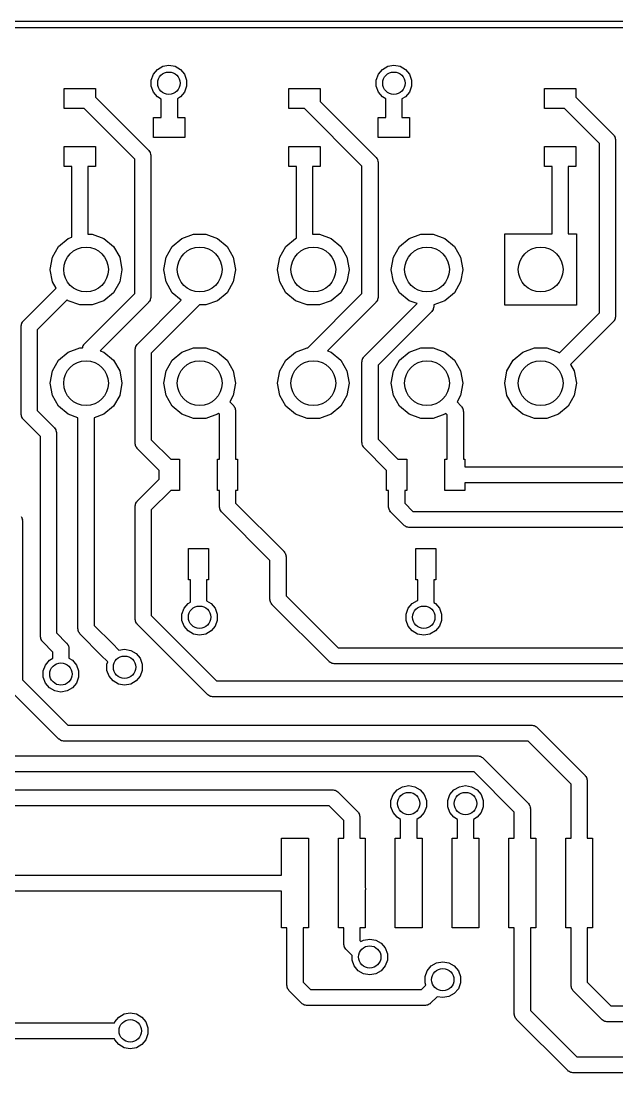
# Model space of a CAD drawing. Extents: x 25 to 125, y -125 to -25.
# Drawn here: x 75.79 to 89.11, y -48.44 to -24.93 of the extents above; entities that cross this region are included whole.
import ezdxf

# ---------------------------------------------------------------- set-up
doc = ezdxf.new("R2010")
doc.units = 0
doc.header["$MEASUREMENT"] = 0
doc.layers.add('BLACK', color=7, linetype='CONTINUOUS')

msp = doc.modelspace()

# ---------------------------------------------------------------- linework, layer by layer
at = {"layer": 'Black'}
for p, q in [((25, -24.925), (125, -24.925)), ((124.925, -25.075), (25.075, -25.075)), ((78.7479, -26.1136), (78.8375, -26.0068)), ((78.8375, -26.0068), (78.9583, -25.9371)), ((78.9583, -25.9371), (79.0956, -25.9129)), ((79.0956, -25.9129), (79.2329, -25.9371)), ((79.2329, -25.9371), (79.3537, -26.0068)), ((79.3537, -26.0068), (79.4433, -26.1136)), ((83.7771, -26.1136), (83.8667, -26.0068)), ((83.8667, -26.0068), (83.9875, -25.9371)), ((83.9875, -25.9371), (84.1248, -25.9129)), ((84.1248, -25.9129), (84.2621, -25.9371)), ((84.2621, -25.9371), (84.3829, -26.0068)), ((84.3829, -26.0068), (84.4725, -26.1136)), ((78.7002, -26.2447), (78.7479, -26.1136)), ((78.7002, -26.3841), (78.7002, -26.2447)), ((79.4433, -26.1136), (79.491, -26.2447)), ((79.491, -26.2447), (79.491, -26.3841)), ((83.7294, -26.2447), (83.7771, -26.1136)), ((83.7294, -26.3841), (83.7294, -26.2447)), ((84.4725, -26.1136), (84.5202, -26.2447)), ((84.5202, -26.2447), (84.5202, -26.3841)), ((76.755, -26.88), (76.755, -26.43)), ((76.755, -26.43), (77.455, -26.43)), ((77.455, -26.43), (77.455, -26.6254)), ((78.7479, -26.5152), (78.7002, -26.3841)), ((78.8375, -26.622), (78.7479, -26.5152)), ((79.4433, -26.5152), (79.3537, -26.622)), ((79.491, -26.3841), (79.4433, -26.5152)), ((81.775, -26.88), (81.775, -26.43)), ((81.775, -26.43), (82.475, -26.43)), ((82.475, -26.43), (82.475, -26.7214)), ((83.7771, -26.5152), (83.7294, -26.3841)), ((83.8667, -26.622), (83.7771, -26.5152)), ((84.4725, -26.5152), (84.3829, -26.622)), ((84.5202, -26.3841), (84.4725, -26.5152)), ((87.49, -26.88), (87.49, -26.43)), ((87.49, -26.43), (88.19, -26.43)), ((88.19, -26.43), (88.19, -26.6254)), ((77.455, -26.6254), (78.6387, -27.8091)), ((78.925, -26.6725), (78.8375, -26.622)), ((78.925, -27.08), (78.925, -26.6725)), ((79.3537, -26.622), (79.285, -26.6616)), ((79.285, -26.6616), (79.285, -27.08)), ((82.475, -26.7214), (83.7187, -27.9651)), ((83.945, -26.6672), (83.8667, -26.622)), ((83.945, -27.08), (83.945, -26.6672)), ((84.3829, -26.622), (84.305, -26.667)), ((84.305, -26.667), (84.305, -27.08)), ((88.19, -26.6254), (89.0273, -27.4627)), ((77.2004, -26.88), (76.755, -26.88)), ((78.3314, -28.011), (77.2004, -26.88)), ((82.1244, -26.88), (81.775, -26.88)), ((83.4114, -28.167), (82.1244, -26.88)), ((87.9354, -26.88), (87.49, -26.88)), ((88.72, -27.6646), (87.9354, -26.88)), ((78.755, -27.53), (78.755, -27.08)), ((78.755, -27.08), (78.925, -27.08)), ((79.285, -27.08), (79.455, -27.08)), ((79.455, -27.08), (79.455, -27.53)), ((83.775, -27.53), (83.775, -27.08)), ((83.775, -27.08), (83.945, -27.08)), ((84.305, -27.08), (84.475, -27.08)), ((84.475, -27.08), (84.475, -27.53)), ((89.0273, -27.4627), (89.0318, -27.4692)), ((89.0318, -27.4692), (89.0379, -27.4743)), ((89.0379, -27.4743), (89.0496, -27.4947)), ((89.0496, -27.4947), (89.0631, -27.5139)), ((76.755, -28.18), (76.755, -27.73)), ((76.755, -27.73), (77.455, -27.73)), ((77.455, -27.73), (77.455, -28.18)), ((79.455, -27.53), (78.755, -27.53)), ((81.775, -28.18), (81.775, -27.73)), ((81.775, -27.73), (82.475, -27.73)), ((82.475, -27.73), (82.475, -28.18)), ((84.475, -27.53), (83.775, -27.53)), ((87.49, -28.18), (87.49, -27.73)), ((87.49, -27.73), (88.19, -27.73)), ((88.19, -27.73), (88.19, -28.18)), ((88.72, -31.4494), (88.72, -27.6646)), ((89.0631, -27.5139), (89.0652, -27.5216)), ((89.0652, -27.5216), (89.0691, -27.5284)), ((89.0691, -27.5284), (89.0732, -27.5516)), ((89.0732, -27.5516), (89.0793, -27.5743)), ((89.0793, -27.5743), (89.0786, -27.5822)), ((89.0786, -27.5822), (89.08, -27.59)), ((89.08, -27.59), (89.08, -31.524)), ((78.6387, -27.8091), (78.6432, -27.8156)), ((78.6432, -27.8156), (78.6493, -27.8207)), ((78.6493, -27.8207), (78.661, -27.8411)), ((78.661, -27.8411), (78.6745, -27.8603)), ((78.6745, -27.8603), (78.6766, -27.868)), ((78.6766, -27.868), (78.6805, -27.8748)), ((78.6805, -27.8748), (78.6846, -27.898)), ((78.6846, -27.898), (78.6907, -27.9207)), ((78.6907, -27.9207), (78.69, -27.9286)), ((78.69, -27.9286), (78.6914, -27.9364)), ((78.6914, -27.9364), (78.6914, -31.0896)), ((83.7187, -27.9651), (83.7232, -27.9716)), ((83.7232, -27.9716), (83.7293, -27.9767)), ((83.7293, -27.9767), (83.741, -27.9971)), ((76.925, -28.18), (76.755, -28.18)), ((76.925, -29.7546), (76.925, -28.18)), ((77.455, -28.18), (77.285, -28.18)), ((77.285, -28.18), (77.285, -29.6891)), ((78.3314, -31.015), (78.3314, -28.011)), ((81.945, -28.18), (81.775, -28.18)), ((81.945, -29.7765), (81.945, -28.18)), ((82.475, -28.18), (82.305, -28.18)), ((82.305, -28.18), (82.305, -29.6891)), ((83.4114, -31.015), (83.4114, -28.167)), ((83.741, -27.9971), (83.7545, -28.0163)), ((83.7545, -28.0163), (83.7566, -28.024)), ((83.7566, -28.024), (83.7605, -28.0308)), ((83.7605, -28.0308), (83.7646, -28.054)), ((83.7646, -28.054), (83.7707, -28.0767)), ((83.7707, -28.0767), (83.77, -28.0846)), ((83.77, -28.0846), (83.7714, -28.0924)), ((83.7714, -28.0924), (83.7714, -31.0896)), ((87.66, -28.18), (87.49, -28.18)), ((87.66, -29.68), (87.66, -28.18)), ((88.19, -28.18), (88.02, -28.18)), ((88.02, -28.18), (88.02, -29.68)), ((76.6312, -29.9627), (76.844, -29.7841)), ((76.844, -29.7841), (76.925, -29.7546)), ((77.285, -29.6891), (77.3829, -29.6891)), ((77.3829, -29.6891), (77.644, -29.7841)), ((77.644, -29.7841), (77.8568, -29.9627)), ((79.1712, -29.9627), (79.384, -29.7841)), ((79.384, -29.7841), (79.6451, -29.6891)), ((79.6451, -29.6891), (79.9229, -29.6891)), ((79.9229, -29.6891), (80.184, -29.7841)), ((80.184, -29.7841), (80.3968, -29.9627)), ((81.7112, -29.9627), (81.924, -29.7841)), ((81.924, -29.7841), (81.945, -29.7765)), ((82.305, -29.6891), (82.4629, -29.6891)), ((82.4629, -29.6891), (82.724, -29.7841)), ((82.724, -29.7841), (82.9368, -29.9627)), ((84.2512, -29.9627), (84.464, -29.7841)), ((84.464, -29.7841), (84.7251, -29.6891)), ((84.7251, -29.6891), (85.0029, -29.6891)), ((85.0029, -29.6891), (85.264, -29.7841)), ((85.264, -29.7841), (85.4768, -29.9627)), ((86.604, -31.28), (86.604, -29.68)), ((86.604, -29.68), (87.66, -29.68)), ((88.02, -29.68), (88.204, -29.68)), ((88.204, -29.68), (88.204, -31.28)), ((76.4922, -30.2033), (76.6312, -29.9627)), ((77.8568, -29.9627), (77.9958, -30.2033)), ((79.0322, -30.2033), (79.1712, -29.9627)), ((80.3968, -29.9627), (80.5358, -30.2033)), ((81.5722, -30.2033), (81.7112, -29.9627)), ((82.9368, -29.9627), (83.0758, -30.2033)), ((84.1122, -30.2033), (84.2512, -29.9627)), ((85.4768, -29.9627), (85.6158, -30.2033)), ((76.444, -30.4769), (76.4922, -30.2033)), ((77.9958, -30.2033), (78.044, -30.4769)), ((78.984, -30.4769), (79.0322, -30.2033)), ((80.5358, -30.2033), (80.584, -30.4769)), ((81.524, -30.4769), (81.5722, -30.2033)), ((83.0758, -30.2033), (83.124, -30.4769)), ((84.064, -30.4769), (84.1122, -30.2033)), ((85.6158, -30.2033), (85.664, -30.4769)), ((76.444, -30.4831), (76.444, -30.4769)), ((76.4922, -30.7567), (76.444, -30.4831)), ((78.044, -30.4831), (77.9958, -30.7567)), ((78.044, -30.4769), (78.044, -30.4831)), ((78.984, -30.4831), (78.984, -30.4769)), ((79.0322, -30.7567), (78.984, -30.4831)), ((80.584, -30.4831), (80.5358, -30.7567)), ((80.584, -30.4769), (80.584, -30.4831)), ((81.524, -30.4831), (81.524, -30.4769)), ((81.5722, -30.7567), (81.524, -30.4831)), ((83.124, -30.4831), (83.0758, -30.7567)), ((83.124, -30.4769), (83.124, -30.4831)), ((84.064, -30.4831), (84.064, -30.4769)), ((84.1122, -30.7567), (84.064, -30.4831)), ((85.664, -30.4831), (85.6158, -30.7567)), ((85.664, -30.4769), (85.664, -30.4831)), ((76.573, -30.8965), (76.4922, -30.7567)), ((77.9958, -30.7567), (77.8568, -30.9973)), ((79.1712, -30.9973), (79.0322, -30.7567)), ((80.5358, -30.7567), (80.3968, -30.9973)), ((81.7112, -30.9973), (81.5722, -30.7567)), ((83.0758, -30.7567), (82.9368, -30.9973)), ((84.2512, -30.9973), (84.1122, -30.7567)), ((85.6158, -30.7567), (85.4768, -30.9973)), ((75.8441, -31.6253), (76.573, -30.8965)), ((77.2157, -32.1307), (78.3314, -31.015)), ((77.8568, -30.9973), (77.644, -31.1759)), ((79.3733, -31.1669), (79.1712, -30.9973)), ((80.3968, -30.9973), (80.184, -31.1759)), ((81.924, -31.1759), (81.7112, -30.9973)), ((82.1973, -32.2291), (83.4114, -31.015)), ((82.9368, -30.9973), (82.724, -31.1759)), ((84.464, -31.1759), (84.2512, -30.9973)), ((85.4768, -30.9973), (85.264, -31.1759)), ((76.8215, -31.157), (76.1514, -31.8272)), ((76.844, -31.1759), (76.8215, -31.157)), ((77.1051, -31.2709), (76.844, -31.1759)), ((77.3829, -31.2709), (77.1051, -31.2709)), ((77.644, -31.1759), (77.3829, -31.2709)), ((78.6387, -31.2169), (77.5615, -32.2941)), ((78.3937, -32.1465), (79.3733, -31.1669)), ((78.6432, -31.2104), (78.6387, -31.2169)), ((78.6493, -31.2053), (78.6432, -31.2104)), ((78.661, -31.1849), (78.6493, -31.2053)), ((78.6745, -31.1657), (78.661, -31.1849)), ((78.6766, -31.158), (78.6745, -31.1657)), ((78.6805, -31.1512), (78.6766, -31.158)), ((78.6846, -31.128), (78.6805, -31.1512)), ((78.6907, -31.1053), (78.6846, -31.128)), ((78.6914, -31.0896), (78.69, -31.0974)), ((78.69, -31.0974), (78.6907, -31.1053)), ((79.7785, -31.2709), (78.701, -32.3484)), ((79.9229, -31.2709), (79.7785, -31.2709)), ((80.184, -31.1759), (79.9229, -31.2709)), ((82.1851, -31.2709), (81.924, -31.1759)), ((82.4629, -31.2709), (82.1851, -31.2709)), ((82.724, -31.1759), (82.4629, -31.2709)), ((83.7187, -31.2169), (82.6415, -32.2941)), ((83.4641, -32.4173), (84.6411, -31.2403)), ((83.7232, -31.2104), (83.7187, -31.2169)), ((83.7293, -31.2053), (83.7232, -31.2104)), ((83.741, -31.1849), (83.7293, -31.2053)), ((83.7545, -31.1657), (83.741, -31.1849)), ((83.7566, -31.158), (83.7545, -31.1657)), ((83.7605, -31.1512), (83.7566, -31.158)), ((83.7646, -31.128), (83.7605, -31.1512)), ((83.7707, -31.1053), (83.7646, -31.128)), ((83.7714, -31.0896), (83.77, -31.0974)), ((83.77, -31.0974), (83.7707, -31.1053)), ((84.6411, -31.2403), (84.464, -31.1759)), ((85.264, -31.1759), (85.016, -31.2661)), ((85.016, -31.2661), (85.016, -31.3)), ((84.9633, -31.4273), (83.7714, -32.6191)), ((84.9678, -31.4208), (84.9633, -31.4273)), ((84.9739, -31.4157), (84.9678, -31.4208)), ((84.9856, -31.3953), (84.9739, -31.4157)), ((84.9991, -31.376), (84.9856, -31.3953)), ((85.0012, -31.3684), (84.9991, -31.376)), ((85.0051, -31.3615), (85.0012, -31.3684)), ((85.0092, -31.3384), (85.0051, -31.3615)), ((85.0153, -31.3157), (85.0092, -31.3384)), ((85.016, -31.3), (85.0146, -31.3078)), ((85.0146, -31.3078), (85.0153, -31.3157)), ((88.204, -31.28), (86.604, -31.28)), ((87.8265, -32.343), (88.72, -31.4494)), ((75.7914, -31.7526), (75.7928, -31.7448)), ((75.7921, -31.7369), (75.7982, -31.7142)), ((75.7928, -31.7448), (75.7921, -31.7369)), ((75.7982, -31.7142), (75.8023, -31.691)), ((75.8023, -31.691), (75.8062, -31.6842)), ((75.8062, -31.6842), (75.8083, -31.6765)), ((75.8083, -31.6765), (75.8218, -31.6573)), ((75.8218, -31.6573), (75.8335, -31.6369)), ((75.8335, -31.6369), (75.8396, -31.6318)), ((75.8396, -31.6318), (75.8441, -31.6253)), ((89.0273, -31.6513), (88.075, -32.6035)), ((89.0318, -31.6448), (89.0273, -31.6513)), ((89.0379, -31.6397), (89.0318, -31.6448)), ((89.0496, -31.6193), (89.0379, -31.6397)), ((89.0631, -31.6001), (89.0496, -31.6193)), ((89.0652, -31.5924), (89.0631, -31.6001)), ((89.0691, -31.5856), (89.0652, -31.5924)), ((89.0732, -31.5624), (89.0691, -31.5856)), ((89.0793, -31.5397), (89.0732, -31.5624)), ((89.08, -31.524), (89.0786, -31.5318)), ((89.0786, -31.5318), (89.0793, -31.5397)), ((75.7914, -33.7058), (75.7914, -31.7526)), ((76.1514, -31.8272), (76.1514, -33.6312)), ((77.1698, -32.2196), (77.1739, -32.1964)), ((77.1739, -32.1964), (77.1778, -32.1896)), ((77.1778, -32.1896), (77.1799, -32.1819)), ((77.1799, -32.1819), (77.1934, -32.1627)), ((77.1934, -32.1627), (77.2051, -32.1423)), ((77.2051, -32.1423), (77.2112, -32.1372)), ((77.2112, -32.1372), (77.2157, -32.1307)), ((78.3478, -32.2354), (78.3519, -32.2122)), ((78.3519, -32.2122), (78.3558, -32.2054)), ((78.3558, -32.2054), (78.3579, -32.1977)), ((78.3579, -32.1977), (78.3714, -32.1785)), ((78.3714, -32.1785), (78.3831, -32.1581)), ((78.3831, -32.1581), (78.3892, -32.153)), ((78.3892, -32.153), (78.3937, -32.1465)), ((76.6312, -32.5027), (76.844, -32.3241)), ((76.844, -32.3241), (77.1051, -32.2291)), ((77.1051, -32.2291), (77.1672, -32.2291)), ((77.1672, -32.2291), (77.1698, -32.2196)), ((77.5615, -32.2941), (77.644, -32.3241)), ((77.644, -32.3241), (77.8568, -32.5027)), ((78.341, -32.2738), (78.3424, -32.266)), ((78.341, -34.358), (78.341, -32.2738)), ((78.3417, -32.2581), (78.3478, -32.2354)), ((78.3424, -32.266), (78.3417, -32.2581)), ((78.701, -32.3484), (78.701, -34.2834)), ((79.1712, -32.5027), (79.384, -32.3241)), ((79.384, -32.3241), (79.6451, -32.2291)), ((79.6451, -32.2291), (79.9229, -32.2291)), ((79.9229, -32.2291), (80.184, -32.3241)), ((80.184, -32.3241), (80.3968, -32.5027)), ((81.7112, -32.5027), (81.924, -32.3241)), ((81.924, -32.3241), (82.1851, -32.2291)), ((82.1851, -32.2291), (82.1973, -32.2291)), ((82.6415, -32.2941), (82.724, -32.3241)), ((82.724, -32.3241), (82.9368, -32.5027)), ((83.4283, -32.4685), (83.4418, -32.4492)), ((83.4418, -32.4492), (83.4535, -32.4289)), ((83.4535, -32.4289), (83.4596, -32.4238)), ((83.4596, -32.4238), (83.4641, -32.4173)), ((84.2512, -32.5027), (84.464, -32.3241)), ((84.464, -32.3241), (84.7251, -32.2291)), ((84.7251, -32.2291), (85.0029, -32.2291)), ((85.0029, -32.2291), (85.264, -32.3241)), ((85.264, -32.3241), (85.4768, -32.5027)), ((86.7912, -32.5027), (87.004, -32.3241)), ((87.004, -32.3241), (87.2651, -32.2291)), ((87.2651, -32.2291), (87.5429, -32.2291)), ((87.5429, -32.2291), (87.804, -32.3241)), ((87.804, -32.3241), (87.8265, -32.343)), ((76.4922, -32.7433), (76.6312, -32.5027)), ((77.8568, -32.5027), (77.9958, -32.7433)), ((79.0322, -32.7433), (79.1712, -32.5027)), ((80.3968, -32.5027), (80.5358, -32.7433)), ((81.5722, -32.7433), (81.7112, -32.5027)), ((82.9368, -32.5027), (83.0758, -32.7433)), ((83.4114, -32.5446), (83.4128, -32.5368)), ((83.4114, -34.3484), (83.4114, -32.5446)), ((83.4121, -32.5289), (83.4182, -32.5062)), ((83.4128, -32.5368), (83.4121, -32.5289)), ((83.4182, -32.5062), (83.4223, -32.483)), ((83.4223, -32.483), (83.4262, -32.4762)), ((83.4262, -32.4762), (83.4283, -32.4685)), ((83.7714, -32.6191), (83.7714, -34.2738)), ((84.1122, -32.7433), (84.2512, -32.5027)), ((85.4768, -32.5027), (85.6158, -32.7433)), ((86.6522, -32.7433), (86.7912, -32.5027)), ((88.075, -32.6035), (88.1558, -32.7433)), ((76.444, -33.0169), (76.4922, -32.7433)), ((77.9958, -32.7433), (78.044, -33.0169)), ((78.984, -33.0169), (79.0322, -32.7433)), ((80.5358, -32.7433), (80.584, -33.0169)), ((81.524, -33.0169), (81.5722, -32.7433)), ((83.0758, -32.7433), (83.124, -33.0169)), ((84.064, -33.0169), (84.1122, -32.7433)), ((85.6158, -32.7433), (85.664, -33.0169)), ((86.604, -33.0169), (86.6522, -32.7433)), ((88.1558, -32.7433), (88.204, -33.0169)), ((76.444, -33.0231), (76.444, -33.0169)), ((76.4922, -33.2967), (76.444, -33.0231)), ((78.044, -33.0231), (77.9958, -33.2967)), ((78.044, -33.0169), (78.044, -33.0231)), ((78.984, -33.0231), (78.984, -33.0169)), ((79.0322, -33.2967), (78.984, -33.0231)), ((80.584, -33.0231), (80.5358, -33.2967)), ((80.584, -33.0169), (80.584, -33.0231)), ((81.524, -33.0231), (81.524, -33.0169)), ((81.5722, -33.2967), (81.524, -33.0231)), ((83.124, -33.0231), (83.0758, -33.2967)), ((83.124, -33.0169), (83.124, -33.0231)), ((84.064, -33.0231), (84.064, -33.0169)), ((84.1122, -33.2967), (84.064, -33.0231)), ((85.664, -33.0231), (85.6158, -33.2967)), ((85.664, -33.0169), (85.664, -33.0231)), ((86.604, -33.0231), (86.604, -33.0169)), ((86.6522, -33.2967), (86.604, -33.0231)), ((88.204, -33.0231), (88.1558, -33.2967)), ((88.204, -33.0169), (88.204, -33.0231)), ((76.6312, -33.5373), (76.4922, -33.2967)), ((77.9958, -33.2967), (77.8568, -33.5373)), ((79.1712, -33.5373), (79.0322, -33.2967)), ((80.5358, -33.2967), (80.455, -33.4365)), ((81.7112, -33.5373), (81.5722, -33.2967)), ((83.0758, -33.2967), (82.9368, -33.5373)), ((84.2512, -33.5373), (84.1122, -33.2967)), ((85.6158, -33.2967), (85.535, -33.4365)), ((86.7912, -33.5373), (86.6522, -33.2967)), ((88.1558, -33.2967), (88.0168, -33.5373)), ((76.844, -33.7159), (76.6312, -33.5373)), ((77.8568, -33.5373), (77.644, -33.7159)), ((79.384, -33.7159), (79.1712, -33.5373)), ((80.455, -33.4365), (80.5333, -33.5147)), ((80.5333, -33.5147), (80.5378, -33.5212)), ((80.5378, -33.5212), (80.5439, -33.5263)), ((80.5439, -33.5263), (80.5556, -33.5467)), ((80.5556, -33.5467), (80.5691, -33.5659)), ((80.5691, -33.5659), (80.5712, -33.5736)), ((80.5712, -33.5736), (80.5751, -33.5804)), ((80.5751, -33.5804), (80.5792, -33.6036)), ((80.5792, -33.6036), (80.5853, -33.6263)), ((80.5853, -33.6263), (80.5846, -33.6342)), ((81.924, -33.7159), (81.7112, -33.5373)), ((82.9368, -33.5373), (82.724, -33.7159)), ((84.464, -33.7159), (84.2512, -33.5373)), ((85.535, -33.4365), (85.6237, -33.5251)), ((85.6237, -33.5251), (85.6282, -33.5316)), ((85.6282, -33.5316), (85.6343, -33.5367)), ((85.6343, -33.5367), (85.646, -33.5571)), ((85.646, -33.5571), (85.6595, -33.5763)), ((85.6595, -33.5763), (85.6616, -33.584)), ((85.6616, -33.584), (85.6655, -33.5908)), ((85.6655, -33.5908), (85.6696, -33.614)), ((85.6696, -33.614), (85.6757, -33.6367)), ((87.004, -33.7159), (86.7912, -33.5373)), ((88.0168, -33.5373), (87.804, -33.7159)), ((75.7928, -33.7136), (75.7914, -33.7058)), ((75.7921, -33.7215), (75.7928, -33.7136)), ((75.7982, -33.7442), (75.7921, -33.7215)), ((75.8023, -33.7674), (75.7982, -33.7442)), ((75.8062, -33.7742), (75.8023, -33.7674)), ((75.8083, -33.7819), (75.8062, -33.7742)), ((75.8218, -33.8011), (75.8083, -33.7819)), ((75.8335, -33.8215), (75.8218, -33.8011)), ((75.8396, -33.8266), (75.8335, -33.8215)), ((75.8441, -33.8331), (75.8396, -33.8266)), ((76.2232, -34.2122), (75.8441, -33.8331)), ((76.1514, -33.6312), (76.5305, -34.0103)), ((77.064, -33.7959), (76.844, -33.7159)), ((77.064, -38.509), (77.064, -33.7959)), ((77.644, -33.7159), (77.424, -33.7959)), ((77.424, -33.7959), (77.424, -38.4344)), ((79.6451, -33.8109), (79.384, -33.7159)), ((79.9229, -33.8109), (79.6451, -33.8109)), ((80.184, -33.7159), (79.9229, -33.8109)), ((80.2065, -33.697), (80.184, -33.7159)), ((80.226, -33.7166), (80.2065, -33.697)), ((80.226, -34.718), (80.226, -33.7166)), ((80.5846, -33.6342), (80.586, -33.642)), ((80.586, -33.642), (80.586, -34.718)), ((82.1851, -33.8109), (81.924, -33.7159)), ((82.4629, -33.8109), (82.1851, -33.8109)), ((82.724, -33.7159), (82.4629, -33.8109)), ((84.7251, -33.8109), (84.464, -33.7159)), ((85.0029, -33.8109), (84.7251, -33.8109)), ((85.264, -33.7159), (85.0029, -33.8109)), ((85.2865, -33.697), (85.264, -33.7159)), ((85.3164, -33.727), (85.2865, -33.697)), ((85.3164, -34.718), (85.3164, -33.727)), ((85.6757, -33.6367), (85.675, -33.6446)), ((85.675, -33.6446), (85.6764, -33.6524)), ((85.6764, -33.6524), (85.6764, -34.718)), ((87.2651, -33.8109), (87.004, -33.7159)), ((87.5429, -33.8109), (87.2651, -33.8109)), ((87.804, -33.7159), (87.5429, -33.8109)), ((76.5305, -34.0103), (76.535, -34.0168)), ((76.535, -34.0168), (76.5411, -34.0219)), ((76.5411, -34.0219), (76.5528, -34.0423)), ((76.5528, -34.0423), (76.5663, -34.0615)), ((76.5663, -34.0615), (76.5684, -34.0692)), ((76.5684, -34.0692), (76.5723, -34.076)), ((76.5723, -34.076), (76.5764, -34.0992)), ((76.2232, -38.6773), (76.2232, -34.2122)), ((76.5764, -34.0992), (76.5825, -34.1219)), ((76.5825, -34.1219), (76.5818, -34.1298)), ((76.5818, -34.1298), (76.5832, -34.1376)), ((76.5832, -34.1376), (76.5832, -38.6028)), ((78.701, -34.2834), (79.1356, -34.718)), ((83.7714, -34.2738), (84.2156, -34.718)), ((78.3424, -34.3658), (78.341, -34.358)), ((78.3417, -34.3737), (78.3424, -34.3658)), ((78.3478, -34.3964), (78.3417, -34.3737)), ((78.3519, -34.4196), (78.3478, -34.3964)), ((78.3558, -34.4264), (78.3519, -34.4196)), ((78.3579, -34.4341), (78.3558, -34.4264)), ((78.3714, -34.4533), (78.3579, -34.4341)), ((78.3831, -34.4737), (78.3714, -34.4533)), ((78.3892, -34.4788), (78.3831, -34.4737)), ((78.3937, -34.4853), (78.3892, -34.4788)), ((78.881, -34.9726), (78.3937, -34.4853)), ((83.4128, -34.3562), (83.4114, -34.3484)), ((83.4121, -34.3641), (83.4128, -34.3562)), ((83.4182, -34.3868), (83.4121, -34.3641)), ((83.4223, -34.41), (83.4182, -34.3868)), ((83.4262, -34.4168), (83.4223, -34.41)), ((83.4283, -34.4245), (83.4262, -34.4168)), ((83.4418, -34.4437), (83.4283, -34.4245)), ((83.4535, -34.4641), (83.4418, -34.4437)), ((83.4596, -34.4692), (83.4535, -34.4641)), ((83.4641, -34.4757), (83.4596, -34.4692)), ((83.961, -34.9726), (83.4641, -34.4757)), ((79.1356, -34.718), (79.331, -34.718)), ((79.331, -34.718), (79.331, -35.418)), ((80.181, -35.418), (80.181, -34.718)), ((80.181, -34.718), (80.226, -34.718)), ((80.586, -34.718), (80.631, -34.718)), ((80.631, -34.718), (80.631, -35.418)), ((84.2156, -34.718), (84.411, -34.718)), ((84.411, -34.718), (84.411, -35.418)), ((85.261, -35.418), (85.261, -34.718)), ((85.261, -34.718), (85.3164, -34.718)), ((85.6764, -34.718), (85.711, -34.718)), ((85.711, -34.718), (85.711, -34.888)), ((78.881, -35.1634), (78.881, -34.9726)), ((83.961, -35.418), (83.961, -34.9726)), ((85.711, -34.888), (90.44, -34.888)), ((78.3937, -35.6507), (78.881, -35.1634)), ((90.3654, -35.248), (85.711, -35.248)), ((85.711, -35.248), (85.711, -35.418)), ((79.1356, -35.418), (78.701, -35.8526)), ((79.331, -35.418), (79.1356, -35.418)), ((80.226, -35.418), (80.181, -35.418)), ((80.226, -35.778), (80.226, -35.418)), ((80.631, -35.418), (80.586, -35.418)), ((80.586, -35.418), (80.586, -35.7034)), ((84.006, -35.418), (83.961, -35.418)), ((84.006, -35.778), (84.006, -35.418)), ((84.411, -35.418), (84.366, -35.418)), ((84.366, -35.418), (84.366, -35.7034)), ((85.711, -35.418), (85.261, -35.418)), ((78.3417, -35.7623), (78.3478, -35.7396)), ((78.3478, -35.7396), (78.3519, -35.7164)), ((78.3519, -35.7164), (78.3558, -35.7096)), ((78.3558, -35.7096), (78.3579, -35.7019)), ((78.3579, -35.7019), (78.3714, -35.6827)), ((78.3714, -35.6827), (78.3831, -35.6623)), ((78.3831, -35.6623), (78.3892, -35.6572)), ((78.3892, -35.6572), (78.3937, -35.6507)), ((80.586, -35.7034), (81.6613, -36.7787)), ((84.366, -35.7034), (84.5506, -35.888)), ((78.341, -35.778), (78.3424, -35.7702)), ((78.341, -38.2874), (78.341, -35.778)), ((78.3424, -35.7702), (78.3417, -35.7623)), ((78.701, -35.8526), (78.701, -38.2128)), ((80.2274, -35.7858), (80.226, -35.778)), ((80.2267, -35.7937), (80.2274, -35.7858)), ((80.2328, -35.8164), (80.2267, -35.7937)), ((80.2369, -35.8396), (80.2328, -35.8164)), ((80.2408, -35.8464), (80.2369, -35.8396)), ((80.2429, -35.8541), (80.2408, -35.8464)), ((80.2564, -35.8733), (80.2429, -35.8541)), ((80.2681, -35.8937), (80.2564, -35.8733)), ((80.2742, -35.8988), (80.2681, -35.8937)), ((80.2787, -35.9053), (80.2742, -35.8988)), ((81.354, -36.9806), (80.2787, -35.9053)), ((84.0074, -35.7858), (84.006, -35.778)), ((84.0067, -35.7937), (84.0074, -35.7858)), ((84.0128, -35.8164), (84.0067, -35.7937)), ((84.0169, -35.8396), (84.0128, -35.8164)), ((84.0208, -35.8464), (84.0169, -35.8396)), ((84.0229, -35.8541), (84.0208, -35.8464)), ((84.0364, -35.8733), (84.0229, -35.8541)), ((84.0481, -35.8937), (84.0364, -35.8733)), ((84.0542, -35.8988), (84.0481, -35.8937)), ((84.0587, -35.9053), (84.0542, -35.8988)), ((84.3487, -36.1953), (84.0587, -35.9053)), ((84.5506, -35.888), (89.414, -35.888)), ((75.7908, -35.9979), (75.8043, -36.0171)), ((75.8043, -36.0171), (75.8064, -36.0248)), ((75.8064, -36.0248), (75.8103, -36.0316)), ((75.8103, -36.0316), (75.8144, -36.0548)), ((75.8144, -36.0548), (75.8205, -36.0775)), ((75.8205, -36.0775), (75.8198, -36.0854)), ((75.8198, -36.0854), (75.8212, -36.0932)), ((75.8212, -36.0932), (75.8212, -39.651)), ((84.3552, -36.1998), (84.3487, -36.1953)), ((84.3603, -36.2059), (84.3552, -36.1998)), ((84.3807, -36.2176), (84.3603, -36.2059)), ((84.3999, -36.2311), (84.3807, -36.2176)), ((84.4076, -36.2332), (84.3999, -36.2311)), ((84.4144, -36.2371), (84.4076, -36.2332)), ((84.4376, -36.2412), (84.4144, -36.2371)), ((84.4603, -36.2473), (84.4376, -36.2412)), ((84.4682, -36.2466), (84.4603, -36.2473)), ((84.476, -36.248), (84.4682, -36.2466)), ((89.3395, -36.248), (84.476, -36.248)), ((79.531, -37.418), (79.531, -36.718)), ((79.531, -36.718), (79.981, -36.718)), ((79.981, -36.718), (79.981, -37.418)), ((81.6613, -36.7787), (81.6658, -36.7852)), ((81.6658, -36.7852), (81.6719, -36.7903)), ((81.6719, -36.7903), (81.6836, -36.8107)), ((81.6836, -36.8107), (81.6971, -36.8299)), ((81.6971, -36.8299), (81.6992, -36.8376)), ((81.6992, -36.8376), (81.7031, -36.8444)), ((81.7031, -36.8444), (81.7072, -36.8676)), ((81.7072, -36.8676), (81.7133, -36.8903)), ((81.7133, -36.8903), (81.7126, -36.8982)), ((81.7126, -36.8982), (81.714, -36.906)), ((81.714, -36.906), (81.714, -37.2774)), ((84.611, -37.418), (84.611, -36.718)), ((84.611, -36.718), (85.061, -36.718)), ((85.061, -36.718), (85.061, -37.418)), ((81.354, -37.2774), (81.354, -36.9806)), ((81.354, -37.338), (81.354, -37.2774)), ((81.354, -37.846), (81.354, -37.338)), ((81.714, -37.2774), (81.714, -37.338)), ((81.714, -37.338), (81.714, -37.7714)), ((79.576, -37.418), (79.531, -37.418)), ((79.576, -37.9144), (79.576, -37.418)), ((79.981, -37.418), (79.936, -37.418)), ((79.936, -37.418), (79.936, -37.8851)), ((84.656, -37.418), (84.611, -37.418)), ((84.656, -37.875), (84.656, -37.418)), ((85.061, -37.418), (85.016, -37.418)), ((85.016, -37.418), (85.016, -37.9248)), ((81.3554, -37.8538), (81.354, -37.846)), ((81.3547, -37.8617), (81.3554, -37.8538)), ((81.714, -37.7714), (82.8786, -38.936)), ((79.386, -38.1827), (79.4337, -38.0516)), ((79.4337, -38.0516), (79.5233, -37.9448)), ((79.5233, -37.9448), (79.576, -37.9144)), ((79.936, -37.8851), (80.0395, -37.9448)), ((80.0395, -37.9448), (80.1291, -38.0516)), ((80.1291, -38.0516), (80.1768, -38.1827)), ((81.3608, -37.8844), (81.3547, -37.8617)), ((81.3649, -37.9076), (81.3608, -37.8844)), ((81.3688, -37.9144), (81.3649, -37.9076)), ((81.3709, -37.9221), (81.3688, -37.9144)), ((81.3844, -37.9413), (81.3709, -37.9221)), ((81.3961, -37.9617), (81.3844, -37.9413)), ((81.4022, -37.9668), (81.3961, -37.9617)), ((81.4067, -37.9733), (81.4022, -37.9668)), ((82.6767, -39.2433), (81.4067, -37.9733)), ((84.3972, -38.1827), (84.4449, -38.0516)), ((84.4449, -38.0516), (84.5345, -37.9448)), ((84.5345, -37.9448), (84.6553, -37.8751)), ((84.6553, -37.8751), (84.656, -37.875)), ((85.016, -37.9248), (85.0507, -37.9448)), ((85.0507, -37.9448), (85.1403, -38.0516)), ((85.1403, -38.0516), (85.188, -38.1827)), ((78.3424, -38.2952), (78.341, -38.2874)), ((78.3417, -38.3031), (78.3424, -38.2952)), ((78.3478, -38.3258), (78.3417, -38.3031)), ((78.3519, -38.349), (78.3478, -38.3258)), ((78.701, -38.2128), (80.1608, -39.6726)), ((79.386, -38.3221), (79.386, -38.1827)), ((79.4337, -38.4532), (79.386, -38.3221)), ((80.1768, -38.3221), (80.1291, -38.4532)), ((80.1768, -38.1827), (80.1768, -38.3221)), ((84.3972, -38.3221), (84.3972, -38.1827)), ((84.4449, -38.4532), (84.3972, -38.3221)), ((85.188, -38.3221), (85.1403, -38.4532)), ((85.188, -38.1827), (85.188, -38.3221)), ((77.0654, -38.5168), (77.064, -38.509)), ((77.0647, -38.5247), (77.0654, -38.5168)), ((77.0708, -38.5474), (77.0647, -38.5247)), ((77.0749, -38.5706), (77.0708, -38.5474)), ((77.424, -38.4344), (77.8323, -38.8427)), ((78.3558, -38.3558), (78.3519, -38.349)), ((78.3579, -38.3635), (78.3558, -38.3558)), ((78.3714, -38.3827), (78.3579, -38.3635)), ((78.3831, -38.4031), (78.3714, -38.3827)), ((78.3892, -38.4082), (78.3831, -38.4031)), ((78.3937, -38.4147), (78.3892, -38.4082)), ((79.9589, -39.9799), (78.3937, -38.4147)), ((79.5233, -38.56), (79.4337, -38.4532)), ((79.6441, -38.6297), (79.5233, -38.56)), ((80.0395, -38.56), (79.9187, -38.6297)), ((80.1291, -38.4532), (80.0395, -38.56)), ((84.5345, -38.56), (84.4449, -38.4532)), ((84.6553, -38.6297), (84.5345, -38.56)), ((85.0507, -38.56), (84.9299, -38.6297)), ((85.1403, -38.4532), (85.0507, -38.56)), ((76.2246, -38.6851), (76.2232, -38.6773)), ((76.2239, -38.693), (76.2246, -38.6851)), ((76.23, -38.7157), (76.2239, -38.693)), ((76.2341, -38.7389), (76.23, -38.7157)), ((76.238, -38.7457), (76.2341, -38.7389)), ((76.2401, -38.7534), (76.238, -38.7457)), ((76.2536, -38.7726), (76.2401, -38.7534)), ((76.2653, -38.793), (76.2536, -38.7726)), ((76.2714, -38.7981), (76.2653, -38.793)), ((76.2759, -38.8046), (76.2714, -38.7981)), ((76.5832, -38.6028), (76.8099, -38.8294)), ((77.0788, -38.5774), (77.0749, -38.5706)), ((77.0809, -38.5851), (77.0788, -38.5774)), ((77.0944, -38.6043), (77.0809, -38.5851)), ((77.1061, -38.6247), (77.0944, -38.6043)), ((77.1122, -38.6298), (77.1061, -38.6247)), ((77.1167, -38.6363), (77.1122, -38.6298)), ((77.5777, -39.0973), (77.1167, -38.6363)), ((79.7814, -38.6539), (79.6441, -38.6297)), ((79.9187, -38.6297), (79.7814, -38.6539)), ((84.7926, -38.6539), (84.6553, -38.6297)), ((84.9299, -38.6297), (84.7926, -38.6539)), ((76.5026, -39.0313), (76.2759, -38.8046)), ((76.5026, -39.1697), (76.5026, -39.0313)), ((76.8099, -38.8294), (76.8144, -38.8359)), ((76.8144, -38.8359), (76.8205, -38.841)), ((76.8205, -38.841), (76.8322, -38.8614)), ((76.8322, -38.8614), (76.8457, -38.8806)), ((76.8457, -38.8806), (76.8478, -38.8883)), ((76.8478, -38.8883), (76.8517, -38.8952)), ((76.8517, -38.8952), (76.8558, -38.9183)), ((76.8558, -38.9183), (76.8619, -38.941)), ((76.8619, -38.941), (76.8612, -38.9489)), ((76.8612, -38.9489), (76.8626, -38.9567)), ((76.8626, -38.9567), (76.8626, -39.1697)), ((77.8323, -38.8427), (77.9801, -38.9905)), ((77.9801, -38.9905), (78.105, -38.9685)), ((78.105, -38.9685), (78.2423, -38.9927)), ((78.2423, -38.9927), (78.3631, -39.0624)), ((82.8786, -38.936), (101.727, -38.936)), ((76.3349, -39.3216), (76.4245, -39.2148)), ((76.4245, -39.2148), (76.5026, -39.1697)), ((76.8626, -39.1697), (76.9407, -39.2148)), ((76.9407, -39.2148), (77.0303, -39.3216)), ((77.7286, -39.2481), (77.5777, -39.0973)), ((77.7096, -39.3003), (77.7286, -39.2481)), ((78.3631, -39.0624), (78.4527, -39.1692)), ((78.4527, -39.1692), (78.5004, -39.3003)), ((82.6832, -39.2478), (82.6767, -39.2433)), ((82.6883, -39.2539), (82.6832, -39.2478)), ((82.7087, -39.2656), (82.6883, -39.2539)), ((82.7279, -39.2791), (82.7087, -39.2656)), ((76.2872, -39.4527), (76.3349, -39.3216)), ((76.2872, -39.5921), (76.2872, -39.4527)), ((77.0303, -39.3216), (77.078, -39.4527)), ((77.078, -39.4527), (77.078, -39.5921)), ((77.7096, -39.4397), (77.7096, -39.3003)), ((77.7573, -39.5708), (77.7096, -39.4397)), ((78.5004, -39.4397), (78.4527, -39.5708)), ((78.5004, -39.3003), (78.5004, -39.4397)), ((82.7356, -39.2812), (82.7279, -39.2791)), ((82.7424, -39.2851), (82.7356, -39.2812)), ((82.7656, -39.2892), (82.7424, -39.2851)), ((82.7883, -39.2953), (82.7656, -39.2892)), ((82.7962, -39.2946), (82.7883, -39.2953)), ((82.804, -39.296), (82.7962, -39.2946)), ((101.652, -39.296), (82.804, -39.296)), ((75.8212, -39.651), (76.8334, -40.6632)), ((76.3349, -39.7232), (76.2872, -39.5921)), ((76.4245, -39.83), (76.3349, -39.7232)), ((77.0303, -39.7232), (76.9407, -39.83)), ((77.078, -39.5921), (77.0303, -39.7232)), ((77.8469, -39.6776), (77.7573, -39.5708)), ((77.9677, -39.7473), (77.8469, -39.6776)), ((78.3631, -39.6776), (78.2423, -39.7473)), ((78.4527, -39.5708), (78.3631, -39.6776)), ((80.1608, -39.6726), (100.305, -39.6726)), ((76.6315, -40.9705), (75.5139, -39.8529)), ((76.5453, -39.8997), (76.4245, -39.83)), ((76.6826, -39.9239), (76.5453, -39.8997)), ((76.8199, -39.8997), (76.6826, -39.9239)), ((76.9407, -39.83), (76.8199, -39.8997)), ((78.105, -39.7715), (77.9677, -39.7473)), ((78.2423, -39.7473), (78.105, -39.7715)), ((79.9654, -39.9844), (79.9589, -39.9799)), ((79.9705, -39.9905), (79.9654, -39.9844)), ((79.9909, -40.0022), (79.9705, -39.9905)), ((80.0101, -40.0157), (79.9909, -40.0022)), ((80.0178, -40.0178), (80.0101, -40.0157)), ((80.0246, -40.0217), (80.0178, -40.0178)), ((80.0478, -40.0258), (80.0246, -40.0217)), ((80.0705, -40.0319), (80.0478, -40.0258)), ((80.0784, -40.0312), (80.0705, -40.0319)), ((80.0862, -40.0326), (80.0784, -40.0312)), ((100.23, -40.0326), (80.0862, -40.0326)), ((76.8334, -40.6632), (87.1982, -40.6632)), ((87.1982, -40.6632), (87.206, -40.6646)), ((87.206, -40.6646), (87.2139, -40.6639)), ((87.2139, -40.6639), (87.2366, -40.67)), ((87.2366, -40.67), (87.2598, -40.6741)), ((87.2598, -40.6741), (87.2666, -40.678)), ((87.2666, -40.678), (87.2743, -40.6801)), ((87.2743, -40.6801), (87.2935, -40.6936)), ((87.2935, -40.6936), (87.3139, -40.7053)), ((87.3139, -40.7053), (87.319, -40.7114)), ((87.319, -40.7114), (87.3255, -40.7159)), ((87.3255, -40.7159), (88.3923, -41.7827)), ((76.638, -40.975), (76.6315, -40.9705)), ((76.6431, -40.9811), (76.638, -40.975)), ((76.6635, -40.9928), (76.6431, -40.9811)), ((76.6827, -41.0063), (76.6635, -40.9928)), ((76.6904, -41.0084), (76.6827, -41.0063)), ((76.6972, -41.0123), (76.6904, -41.0084)), ((76.7204, -41.0164), (76.6972, -41.0123)), ((76.7431, -41.0225), (76.7204, -41.0164)), ((76.751, -41.0218), (76.7431, -41.0225)), ((76.7588, -41.0232), (76.751, -41.0218)), ((87.1236, -41.0232), (76.7588, -41.0232)), ((88.085, -41.9846), (87.1236, -41.0232)), ((75.3856, -41.349), (85.9904, -41.349)), ((85.9904, -41.349), (85.9982, -41.3504)), ((85.9982, -41.3504), (86.0061, -41.3497)), ((86.0061, -41.3497), (86.0288, -41.3558)), ((86.0288, -41.3558), (86.052, -41.3599)), ((86.052, -41.3599), (86.0588, -41.3638)), ((86.0588, -41.3638), (86.0665, -41.3659)), ((86.0665, -41.3659), (86.0857, -41.3794)), ((86.0857, -41.3794), (86.1061, -41.3911)), ((86.1061, -41.3911), (86.1112, -41.3972)), ((86.1112, -41.3972), (86.1177, -41.4017)), ((86.1177, -41.4017), (87.1223, -42.4063)), ((85.9158, -41.709), (75.311, -41.709)), ((86.815, -42.6082), (85.9158, -41.709)), ((88.3923, -41.7827), (88.3968, -41.7892)), ((88.3968, -41.7892), (88.4029, -41.7943)), ((88.4029, -41.7943), (88.4146, -41.8147)), ((88.4146, -41.8147), (88.4281, -41.8339)), ((88.4281, -41.8339), (88.4302, -41.8416)), ((88.4302, -41.8416), (88.4341, -41.8484)), ((88.4341, -41.8484), (88.4382, -41.8716)), ((84.1969, -42.1104), (84.3177, -42.0407)), ((84.3177, -42.0407), (84.455, -42.0165)), ((84.455, -42.0165), (84.5923, -42.0407)), ((84.5923, -42.0407), (84.7131, -42.1104)), ((85.4669, -42.1104), (85.5877, -42.0407)), ((85.5877, -42.0407), (85.725, -42.0165)), ((85.725, -42.0165), (85.8623, -42.0407)), ((85.8623, -42.0407), (85.9831, -42.1104)), ((88.085, -43.195), (88.085, -41.9846)), ((88.4382, -41.8716), (88.4443, -41.8943)), ((88.4443, -41.8943), (88.4436, -41.9022)), ((88.4436, -41.9022), (88.445, -41.91)), ((88.445, -41.91), (88.445, -43.195)), ((73.0996, -42.111), (82.7532, -42.111)), ((82.7532, -42.111), (82.761, -42.1124)), ((82.761, -42.1124), (82.7689, -42.1117)), ((82.7689, -42.1117), (82.7916, -42.1178)), ((82.7916, -42.1178), (82.8148, -42.1219)), ((82.8148, -42.1219), (82.8216, -42.1258)), ((82.8216, -42.1258), (82.8293, -42.1279)), ((82.8293, -42.1279), (82.8485, -42.1414)), ((82.8485, -42.1414), (82.8689, -42.1531)), ((82.8689, -42.1531), (82.874, -42.1592)), ((82.874, -42.1592), (82.8805, -42.1637)), ((82.8805, -42.1637), (83.3123, -42.5955)), ((84.0596, -42.3483), (84.1073, -42.2172)), ((84.1073, -42.2172), (84.1969, -42.1104)), ((84.7131, -42.1104), (84.8027, -42.2172)), ((84.8027, -42.2172), (84.8504, -42.3483)), ((85.3296, -42.3483), (85.3773, -42.2172)), ((85.3773, -42.2172), (85.4669, -42.1104)), ((85.9831, -42.1104), (86.0727, -42.2172)), ((86.0727, -42.2172), (86.1204, -42.3483)), ((82.6786, -42.471), (73.025, -42.471)), ((83.005, -42.7974), (82.6786, -42.471)), ((84.0596, -42.4877), (84.0596, -42.3483)), ((84.1073, -42.6188), (84.0596, -42.4877)), ((84.8504, -42.4877), (84.8027, -42.6188)), ((84.8504, -42.3483), (84.8504, -42.4877)), ((85.3296, -42.4877), (85.3296, -42.3483)), ((85.3773, -42.6188), (85.3296, -42.4877)), ((86.1204, -42.4877), (86.0727, -42.6188)), ((86.1204, -42.3483), (86.1204, -42.4877)), ((87.1223, -42.4063), (87.1268, -42.4128)), ((87.1268, -42.4128), (87.1329, -42.4179)), ((87.1329, -42.4179), (87.1446, -42.4383)), ((87.1446, -42.4383), (87.1581, -42.4575)), ((87.1581, -42.4575), (87.1602, -42.4652)), ((87.1602, -42.4652), (87.1641, -42.472)), ((87.1641, -42.472), (87.1682, -42.4952)), ((87.1682, -42.4952), (87.1743, -42.5179)), ((87.1743, -42.5179), (87.1736, -42.5258)), ((87.1736, -42.5258), (87.175, -42.5336)), ((87.175, -42.5336), (87.175, -43.195)), ((83.3123, -42.5955), (83.3168, -42.602)), ((83.3168, -42.602), (83.3229, -42.6071)), ((83.3229, -42.6071), (83.3346, -42.6275)), ((83.3346, -42.6275), (83.3481, -42.6467)), ((83.3481, -42.6467), (83.3502, -42.6544)), ((83.3502, -42.6544), (83.3541, -42.6612)), ((83.3541, -42.6612), (83.3582, -42.6844)), ((83.3582, -42.6844), (83.3643, -42.7071)), ((83.3643, -42.7071), (83.3636, -42.715)), ((83.3636, -42.715), (83.365, -42.7228)), ((83.365, -42.7228), (83.365, -43.195)), ((84.1969, -42.7256), (84.1073, -42.6188)), ((84.275, -42.7707), (84.1969, -42.7256)), ((84.275, -43.195), (84.275, -42.7707)), ((84.7131, -42.7256), (84.635, -42.7707)), ((84.635, -42.7707), (84.635, -43.195)), ((84.8027, -42.6188), (84.7131, -42.7256)), ((85.4669, -42.7256), (85.3773, -42.6188)), ((85.545, -42.7707), (85.4669, -42.7256)), ((85.545, -43.195), (85.545, -42.7707)), ((85.9831, -42.7256), (85.905, -42.7707)), ((85.905, -42.7707), (85.905, -43.195)), ((86.0727, -42.6188), (85.9831, -42.7256)), ((86.815, -43.195), (86.815, -42.6082)), ((83.005, -43.195), (83.005, -42.7974)), ((81.615, -44.015), (81.615, -43.195)), ((81.615, -43.195), (82.215, -43.195)), ((82.215, -43.195), (82.215, -45.195)), ((82.885, -45.195), (82.885, -43.195)), ((82.885, -43.195), (83.005, -43.195)), ((83.365, -43.195), (83.485, -43.195)), ((83.485, -43.195), (83.485, -44.2736)), ((84.155, -45.195), (84.155, -43.195)), ((84.155, -43.195), (84.275, -43.195)), ((84.635, -43.195), (84.755, -43.195)), ((84.755, -43.195), (84.755, -45.195)), ((85.425, -45.195), (85.425, -43.195)), ((85.425, -43.195), (85.545, -43.195)), ((85.905, -43.195), (86.025, -43.195)), ((86.025, -43.195), (86.025, -45.195)), ((86.695, -45.195), (86.695, -43.195)), ((86.695, -43.195), (86.815, -43.195)), ((87.175, -43.195), (87.295, -43.195)), ((87.295, -43.195), (87.295, -45.195)), ((87.965, -45.195), (87.965, -43.195)), ((87.965, -43.195), (88.085, -43.195)), ((88.445, -43.195), (88.565, -43.195)), ((88.565, -43.195), (88.565, -45.195)), ((73.8192, -44.015), (81.615, -44.015)), ((81.615, -44.375), (73.7446, -44.375)), ((81.615, -45.195), (81.615, -44.375)), ((83.485, -44.2736), (83.4859, -44.2754)), ((83.4913, -44.3377), (83.485, -44.3613)), ((83.485, -44.3613), (83.485, -45.195)), ((83.4859, -44.2754), (83.4913, -44.3377)), ((81.735, -45.195), (81.615, -45.195)), ((81.735, -46.482), (81.735, -45.195)), ((82.215, -45.195), (82.095, -45.195)), ((82.095, -45.195), (82.095, -46.4074)), ((83.005, -45.195), (82.885, -45.195)), ((83.005, -45.555), (83.005, -45.195)), ((83.485, -45.195), (83.365, -45.195)), ((83.365, -45.195), (83.365, -45.4804)), ((84.755, -45.195), (84.155, -45.195)), ((86.025, -45.195), (85.425, -45.195)), ((86.815, -45.195), (86.695, -45.195)), ((86.815, -47.117), (86.815, -45.195)), ((87.295, -45.195), (87.175, -45.195)), ((87.175, -45.195), (87.175, -47.0424)), ((88.085, -45.195), (87.965, -45.195)), ((88.085, -46.482), (88.085, -45.195)), ((88.565, -45.195), (88.445, -45.195)), ((88.445, -45.195), (88.445, -46.4074)), ((83.0064, -45.5628), (83.005, -45.555)), ((83.0057, -45.5707), (83.0064, -45.5628)), ((83.0118, -45.5934), (83.0057, -45.5707)), ((83.0159, -45.6166), (83.0118, -45.5934)), ((83.0198, -45.6234), (83.0159, -45.6166)), ((83.365, -45.4804), (83.3881, -45.5035)), ((83.3881, -45.5035), (83.4467, -45.4697)), ((83.4467, -45.4697), (83.584, -45.4455)), ((83.584, -45.4455), (83.7213, -45.4697)), ((83.7213, -45.4697), (83.8421, -45.5394)), ((83.8421, -45.5394), (83.9317, -45.6462)), ((83.0219, -45.6311), (83.0198, -45.6234)), ((83.0354, -45.6503), (83.0219, -45.6311)), ((83.0471, -45.6707), (83.0354, -45.6503)), ((83.0532, -45.6758), (83.0471, -45.6707)), ((83.0577, -45.6823), (83.0532, -45.6758)), ((83.1886, -45.8131), (83.0577, -45.6823)), ((83.1886, -45.9167), (83.1886, -45.8131)), ((83.9317, -45.6462), (83.9794, -45.7773)), ((83.9794, -45.7773), (83.9794, -45.9167)), ((83.2363, -46.0478), (83.1886, -45.9167)), ((83.3259, -46.1546), (83.2363, -46.0478)), ((83.9317, -46.0478), (83.8421, -46.1546)), ((83.9794, -45.9167), (83.9317, -46.0478)), ((84.8693, -46.1542), (84.9589, -46.0474)), ((84.9589, -46.0474), (85.0797, -45.9777)), ((85.0797, -45.9777), (85.217, -45.9535)), ((85.217, -45.9535), (85.3543, -45.9777)), ((85.3543, -45.9777), (85.4751, -46.0474)), ((85.4751, -46.0474), (85.5647, -46.1542)), ((83.4467, -46.2243), (83.3259, -46.1546)), ((83.584, -46.2485), (83.4467, -46.2243)), ((83.7213, -46.2243), (83.584, -46.2485)), ((83.8421, -46.1546), (83.7213, -46.2243)), ((84.8216, -46.2853), (84.8693, -46.1542)), ((84.8216, -46.4247), (84.8216, -46.2853)), ((85.5647, -46.1542), (85.6124, -46.2853)), ((85.6124, -46.2853), (85.6124, -46.4247)), ((81.7364, -46.4898), (81.735, -46.482)), ((81.7357, -46.4977), (81.7364, -46.4898)), ((81.7418, -46.5204), (81.7357, -46.4977)), ((81.7459, -46.5436), (81.7418, -46.5204)), ((81.7498, -46.5504), (81.7459, -46.5436)), ((81.7519, -46.5581), (81.7498, -46.5504)), ((81.7654, -46.5773), (81.7519, -46.5581)), ((82.095, -46.4074), (82.2626, -46.575)), ((84.7424, -46.575), (84.8406, -46.4769)), ((84.8406, -46.4769), (84.8216, -46.4247)), ((85.5647, -46.5558), (85.4751, -46.6626)), ((85.6124, -46.4247), (85.5647, -46.5558)), ((88.0864, -46.4898), (88.085, -46.482)), ((88.0857, -46.4977), (88.0864, -46.4898)), ((88.0918, -46.5204), (88.0857, -46.4977)), ((88.0959, -46.5436), (88.0918, -46.5204)), ((88.0998, -46.5504), (88.0959, -46.5436)), ((88.1019, -46.5581), (88.0998, -46.5504)), ((88.1154, -46.5773), (88.1019, -46.5581)), ((88.445, -46.4074), (88.9746, -46.937)), ((81.7771, -46.5977), (81.7654, -46.5773)), ((81.7832, -46.6028), (81.7771, -46.5977)), ((81.7877, -46.6093), (81.7832, -46.6028)), ((82.0607, -46.8823), (81.7877, -46.6093)), ((82.2626, -46.575), (84.7424, -46.575)), ((85.0921, -46.7345), (84.9443, -46.8823)), ((85.217, -46.7565), (85.0921, -46.7345)), ((85.3543, -46.7323), (85.217, -46.7565)), ((85.4751, -46.6626), (85.3543, -46.7323)), ((88.1271, -46.5977), (88.1154, -46.5773)), ((88.1332, -46.6028), (88.1271, -46.5977)), ((88.1377, -46.6093), (88.1332, -46.6028)), ((88.7727, -47.2443), (88.1377, -46.6093)), ((82.0672, -46.8868), (82.0607, -46.8823)), ((82.0723, -46.8929), (82.0672, -46.8868)), ((82.0927, -46.9046), (82.0723, -46.8929)), ((82.1119, -46.9181), (82.0927, -46.9046)), ((82.1196, -46.9202), (82.1119, -46.9181)), ((82.1264, -46.9241), (82.1196, -46.9202)), ((82.1496, -46.9282), (82.1264, -46.9241)), ((82.1723, -46.9343), (82.1496, -46.9282)), ((82.1802, -46.9336), (82.1723, -46.9343)), ((82.188, -46.935), (82.1802, -46.9336)), ((84.817, -46.935), (82.188, -46.935)), ((84.8248, -46.9336), (84.817, -46.935)), ((84.8327, -46.9343), (84.8248, -46.9336)), ((84.8554, -46.9282), (84.8327, -46.9343)), ((84.8786, -46.9241), (84.8554, -46.9282)), ((84.8854, -46.9202), (84.8786, -46.9241)), ((84.8931, -46.9181), (84.8854, -46.9202)), ((84.9123, -46.9046), (84.8931, -46.9181)), ((84.9327, -46.8929), (84.9123, -46.9046)), ((84.9378, -46.8868), (84.9327, -46.8929)), ((84.9443, -46.8823), (84.9378, -46.8868)), ((88.9746, -46.937), (93.9731, -46.937)), ((77.8843, -47.2972), (77.9739, -47.1904)), ((77.9739, -47.1904), (78.0947, -47.1207)), ((78.0947, -47.1207), (78.232, -47.0965)), ((78.232, -47.0965), (78.3693, -47.1207)), ((78.3693, -47.1207), (78.4901, -47.1904)), ((78.4901, -47.1904), (78.5797, -47.2972)), ((86.8164, -47.1248), (86.815, -47.117)), ((86.8157, -47.1327), (86.8164, -47.1248)), ((86.8218, -47.1554), (86.8157, -47.1327)), ((86.8259, -47.1786), (86.8218, -47.1554)), ((86.8298, -47.1854), (86.8259, -47.1786)), ((86.8319, -47.1931), (86.8298, -47.1854)), ((86.8454, -47.2123), (86.8319, -47.1931)), ((86.8571, -47.2327), (86.8454, -47.2123)), ((86.8632, -47.2378), (86.8571, -47.2327)), ((86.8677, -47.2443), (86.8632, -47.2378)), ((88.0107, -48.3873), (86.8677, -47.2443)), ((87.175, -47.0424), (88.2126, -48.08)), ((88.7792, -47.2488), (88.7727, -47.2443)), ((88.7843, -47.2549), (88.7792, -47.2488)), ((88.8047, -47.2666), (88.7843, -47.2549)), ((67.1306, -47.318), (77.8767, -47.318)), ((77.8767, -47.318), (77.8843, -47.2972)), ((78.5797, -47.2972), (78.6274, -47.4283)), ((78.6274, -47.4283), (78.6274, -47.5677)), ((88.8239, -47.2801), (88.8047, -47.2666)), ((88.8316, -47.2822), (88.8239, -47.2801)), ((88.8384, -47.2861), (88.8316, -47.2822)), ((88.8616, -47.2902), (88.8384, -47.2861)), ((88.8843, -47.2963), (88.8616, -47.2902)), ((88.8922, -47.2956), (88.8843, -47.2963)), ((88.9, -47.297), (88.8922, -47.2956)), ((93.9731, -47.297), (88.9, -47.297)), ((77.8767, -47.678), (67.056, -47.678)), ((77.8843, -47.6988), (77.8767, -47.678)), ((77.9739, -47.8056), (77.8843, -47.6988)), ((78.5797, -47.6988), (78.4901, -47.8056)), ((78.6274, -47.5677), (78.5797, -47.6988)), ((78.0947, -47.8753), (77.9739, -47.8056)), ((78.232, -47.8995), (78.0947, -47.8753)), ((78.3693, -47.8753), (78.232, -47.8995)), ((78.4901, -47.8056), (78.3693, -47.8753)), ((88.2126, -48.08), (98.1967, -48.08)), ((88.0172, -48.3918), (88.0107, -48.3873)), ((88.0223, -48.3979), (88.0172, -48.3918)), ((88.0427, -48.4096), (88.0223, -48.3979)), ((88.0619, -48.4231), (88.0427, -48.4096)), ((88.0696, -48.4252), (88.0619, -48.4231)), ((88.0764, -48.4291), (88.0696, -48.4252)), ((88.0996, -48.4332), (88.0764, -48.4291)), ((88.1223, -48.4393), (88.0996, -48.4332)), ((88.1302, -48.4386), (88.1223, -48.4393)), ((88.138, -48.44), (88.1302, -48.4386)), ((98.1967, -48.44), (88.138, -48.44))]:
    msp.add_line(p, q, dxfattribs=at)
for centre, radius in [((79.0956, -26.3144), 0.25), ((84.1248, -26.3144), 0.25), ((77.244, -30.48), 0.5), ((77.244, -30.48), 0.5), ((79.784, -30.48), 0.5), ((79.784, -30.48), 0.5), ((82.324, -30.48), 0.5), ((82.324, -30.48), 0.5), ((84.864, -30.48), 0.5), ((84.864, -30.48), 0.5), ((87.404, -30.48), 0.5), ((87.404, -30.48), 0.5), ((77.244, -33.02), 0.5), ((77.244, -33.02), 0.5), ((79.784, -33.02), 0.5), ((79.784, -33.02), 0.5), ((82.324, -33.02), 0.5), ((82.324, -33.02), 0.5), ((84.864, -33.02), 0.5), ((84.864, -33.02), 0.5), ((87.404, -33.02), 0.5), ((87.404, -33.02), 0.5), ((79.7814, -38.2524), 0.25), ((84.7926, -38.2524), 0.25), ((78.105, -39.37), 0.25), ((76.6826, -39.5224), 0.25), ((84.455, -42.418), 0.25), ((85.725, -42.418), 0.25), ((83.584, -45.847), 0.25), ((85.217, -46.355), 0.25), ((78.232, -47.498), 0.25)]:
    msp.add_circle(centre, radius, dxfattribs=at)

doc.saveas('drawing.dxf')
